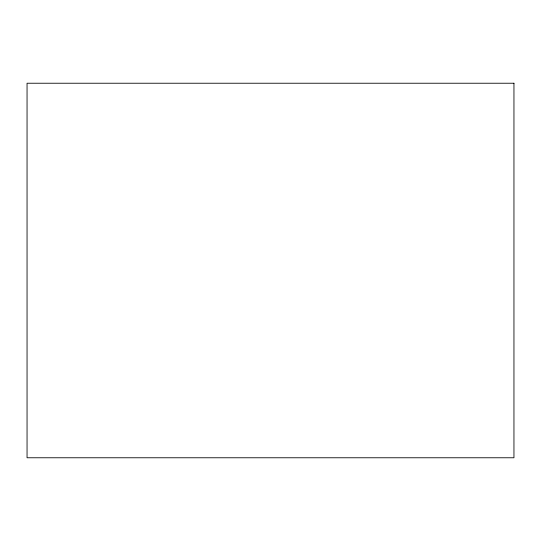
<?xml version="1.0" encoding="UTF-8"?>
<svg xmlns="http://www.w3.org/2000/svg" width="541" height="541" viewBox="0 0 541 541"><rect width="100%" height="100%" fill="white"/><g stroke="black" fill="none" stroke-linecap="round" stroke-linejoin="round"><path stroke-width="0.81" d="M513.95 83.233L27.05 83.233L27.05 457.767L513.95 457.767L513.95 83.233"/></g></svg>
